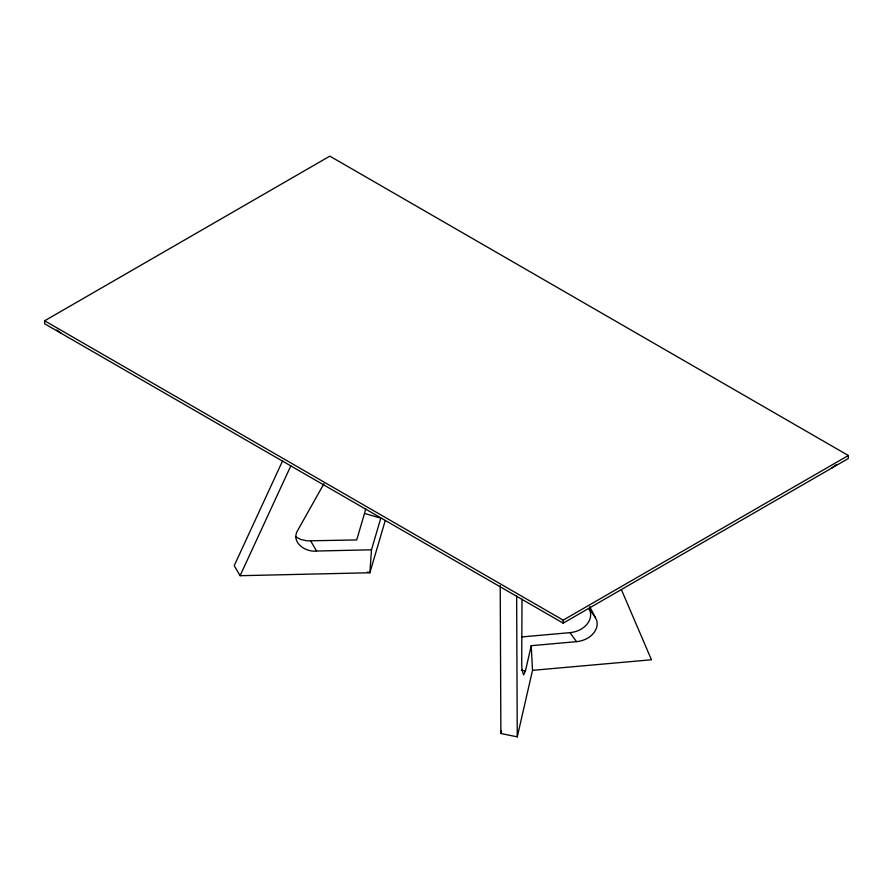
<?xml version="1.0" encoding="UTF-8"?>
<svg xmlns="http://www.w3.org/2000/svg" width="893" height="893" viewBox="0 0 893 893"><rect width="100%" height="100%" fill="white"/><g stroke="black" fill="none" stroke-linecap="round" stroke-linejoin="round"><path stroke-width="1.34" d="M522.014 599.203L521.702 663.253A18.061 2.366 -88.1 0 0 522.193 670.755L523.622 674.896L525.43 671L531.235 645.684L576.51 641.654C584.792 640.895 593.488 636.274 596.446 628.103A18.05 15.114 -12.9 0 0 596.624 620.211L589.737 606.648M365.728 508.709L364.511 513.419L380.798 518.141L371.488 549.787L369.881 572.759L240.094 575.706L234.212 565.66L282.59 460.877M531.235 645.684L532.518 670.342L517.259 736.859L500.873 733.521L501.498 730.831M364.511 513.419L356.709 539.93L307.248 540.857L300.774 539.472L295.416 536.693M385.207 520.686L369.881 572.759L367.369 572.033M240.094 575.706L290.805 465.878M323.958 483.682L297.425 530.889C290.872 542.698 305.897 552.454 316.569 551.026L371.488 549.787M831.763 468.077L836.183 464.717M44.65 320.788L329.83 156.141L848.35 455.497L848.35 458.489L563.17 623.147L44.65 323.779L44.65 320.788L563.17 620.144L848.35 455.497M521.512 636.955L570.002 632.646C578.284 631.876 586.98 627.266 589.927 619.083A18.05 15.114 -12.9 0 0 590.117 611.192L589.112 608.725L595.62 617.733M532.518 670.342L651.455 659.771L621.349 589.536M521.333 670.163L525.43 671M56.817 330.008L61.237 333.357M570.002 632.646L576.51 641.654M310.697 540.979L316.569 551.026M516.645 595.966L517.259 736.859M500.225 585.641L500.873 733.521M563.17 620.144L563.17 623.147"/></g></svg>
